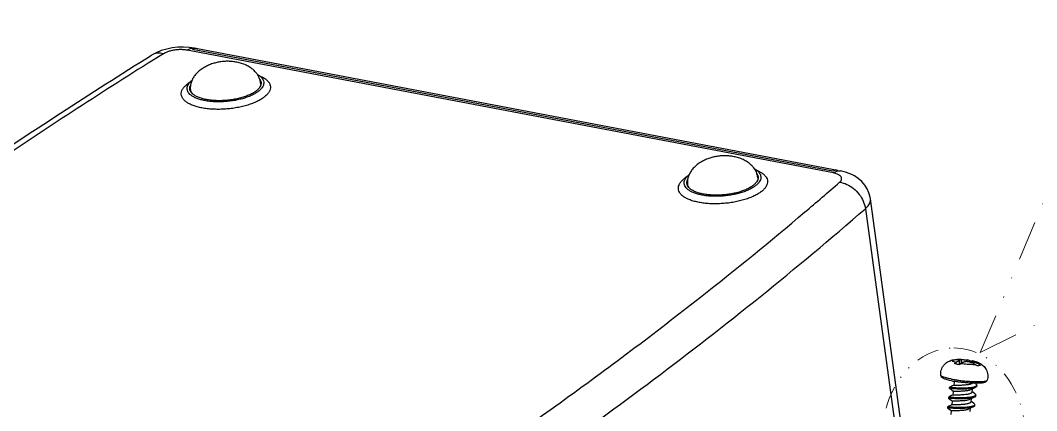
# Model space of a CAD drawing. Header units: millimetres. Extents: x -2947 to 97, y -3022 to 322.
# Drawn here: x -1333.1 to -1219.6, y -1985.8 to -1942.2 of the extents above; entities that cross this region are included whole.
import ezdxf

# ---------------------------------------------------------------- set-up
doc = ezdxf.new("R2010")
doc.units = ezdxf.units.MM
doc.linetypes.add('DIVIDE', pattern=[31.75, 12.7, -6.35, 0, -6.35, 0, -6.35])
doc.layers.get('0').update_dxf_attribs({"linetype": 'CONTINUOUS'})
doc.layers.add('hatch', color=56, linetype='CONTINUOUS', lineweight=9)

msp = doc.modelspace()

# ---------------------------------------------------------------- linework, layer by layer
at = {"color": 7}
for p, q in [((-1317.937989654641, -1945.818098040418), (-1318.452505627741, -1946.097686679018)), ((-1317.346911251741, -1945.578228917918), (-1317.937989654641, -1945.818098040418)), ((-1316.743306958141, -1945.401408713418), (-1317.346911251741, -1945.578228917918)), ((-1316.127681498341, -1945.278785100118), (-1316.743306958141, -1945.401408713418)), ((-1315.501394531841, -1945.206817309818), (-1316.127681498341, -1945.278785100118)), ((-1314.866492308741, -1945.185705796118), (-1315.501394531841, -1945.206817309818)), ((-1314.224937586341, -1945.219159030618), (-1314.866492308741, -1945.185705796118)), ((-1242.275102930341, -1959.255347282018), (-1314.452057698641, -1945.528279914118)), ((-1313.647309736441, -1945.301607271918), (-1314.224937586341, -1945.219159030618)), ((-1242.335906062141, -1959.035380988618), (-1313.850082766341, -1945.434364922818)), ((-1313.328541596141, -1945.362214539418), (-1313.647527083041, -1945.301547872518)), ((-1241.806136865441, -1958.964795463018), (-1313.311962414841, -1945.365367672418)), ((-1318.452164970541, -1946.097435886518), (-1318.452522977041, -1946.097658827118)), ((-1306.251936836641, -1949.217896459418), (-1306.231366055641, -1949.406518413818)), ((-1314.102714395741, -1949.922097702218), (-1314.089675485541, -1950.107296921618)), ((-1241.789557683941, -1958.967948596018), (-1241.470380236041, -1959.028651795518)), ((-1240.927224111341, -1959.159465901218), (-1241.470383562141, -1959.028669193018)), ((-1240.395391495441, -1959.349391847218), (-1240.927224111341, -1959.159465901218)), ((-1239.919035457241, -1959.586267604218), (-1240.395391495441, -1959.349391847218)), ((-1239.486569202641, -1959.874524260118), (-1239.919035457241, -1959.586267604218)), ((-1258.574059543041, -1960.482886647418), (-1258.561020632841, -1960.668085866818)), ((-1250.723281983941, -1959.778685404618), (-1250.702711202941, -1959.967307359018)), ((-1239.098486663641, -1960.216829230318), (-1239.486569202641, -1959.874524260118)), ((-1238.765655476041, -1960.607131870318), (-1239.098486663641, -1960.216829230318)), ((-1238.497254873741, -1961.034512977418), (-1238.765655476041, -1960.607131870318)), ((-1238.298318476541, -1961.486335621718), (-1238.497254873741, -1961.034512977418)), ((-1238.170303733141, -1961.948400054918), (-1238.298318476541, -1961.486335621718)), ((-1238.135549562741, -1962.153895966618), (-1238.170303733141, -1961.948400054918)), ((-1234.519748899541, -1988.504144449118), (-1238.135472397541, -1962.154157787718)), ((-1238.698719797341, -1963.247719406518), (-1235.085843652641, -1989.580407286118)), ((-1228.225874142341, -1980.263121302518), (-1228.218194078441, -1980.661795845518)), ((-1228.156682690241, -1980.666210185418), (-1228.148662693141, -1980.208828293318)), ((-1228.006312692741, -1980.110177855918), (-1227.969492669541, -1980.528912449318)), ((-1227.335651675841, -1980.157670306018), (-1227.377924720941, -1980.346040380318)), ((-1226.913489385941, -1980.442290965418), (-1226.859699031341, -1980.334909651018)), ((-1226.855375790641, -1980.464581428318), (-1226.818475981741, -1980.271317042218)), ((-1226.594828475441, -1980.378622804818), (-1226.648557825241, -1980.551109559318)), ((-1229.302378310641, -1983.217275443718), (-1229.313943517841, -1983.328100522318)), ((-1229.312943349941, -1983.329508229018), (-1229.313943517841, -1983.328100522318)), ((-1229.312943349941, -1983.329508229018), (-1229.162490796441, -1983.437096219918)), ((-1229.302378310641, -1983.217275443718), (-1229.301108941441, -1983.216104515418)), ((-1229.134673425041, -1983.143210479618), (-1229.301108941441, -1983.216104515418)), ((-1229.162490796441, -1983.437096219918), (-1228.998482142241, -1983.555091922318)), ((-1228.949863421841, -1983.061643307318), (-1229.134673425041, -1983.143210479618)), ((-1228.816095000141, -1983.002020477418), (-1228.949863421841, -1983.061643307318)), ((-1228.770648163441, -1982.553848901118), (-1228.817560524941, -1983.003392610018)), ((-1228.810020955241, -1983.000575753318), (-1228.811163239441, -1983.003517221818)), ((-1228.794495430641, -1982.537371475218), (-1228.769497383941, -1982.555494136918)), ((-1226.910359504941, -1983.457093639218), (-1226.766947162541, -1983.393229677618)), ((-1226.766947162541, -1983.393229677618), (-1226.805335541141, -1983.761091228918)), ((-1226.766947162541, -1983.393229677618), (-1226.598906445341, -1983.319054002718)), ((-1226.598906445341, -1983.319054002718), (-1226.431336659341, -1983.245659663318)), ((-1226.385816850741, -1982.809468196918), (-1226.448683595641, -1982.764514789318)), ((-1226.273605393841, -1983.097664686218), (-1226.262040186641, -1982.986839607718)), ((-1229.415460336741, -1984.300898434218), (-1229.427025544041, -1984.411723512718)), ((-1229.426025376041, -1984.413131219518), (-1229.427025544041, -1984.411723512718)), ((-1229.426025376041, -1984.413131219518), (-1229.275572822541, -1984.520719210418)), ((-1229.415460336741, -1984.300898434218), (-1229.414190967641, -1984.299727505818)), ((-1229.247755451141, -1984.226833470118), (-1229.414190967641, -1984.299727505818)), ((-1229.275572822541, -1984.520719210418), (-1229.111564168441, -1984.638714912818)), ((-1229.062945448041, -1984.145266297718), (-1229.247755451141, -1984.226833470118)), ((-1228.929177026341, -1984.085643467918), (-1229.062945448041, -1984.145266297718)), ((-1228.998482142241, -1983.555091922318), (-1228.882579410041, -1983.639117127318)), ((-1228.883730189541, -1983.637471891518), (-1228.930642551041, -1984.087015600518)), ((-1228.922628490141, -1984.084131085718), (-1228.924216742241, -1984.087492879818)), ((-1227.023441531141, -1984.540716629618), (-1226.880029188741, -1984.476852668018)), ((-1226.880029188741, -1984.476852668018), (-1226.918417567241, -1984.844714219418)), ((-1226.880029188741, -1984.476852668018), (-1226.711988471541, -1984.402676993218)), ((-1226.645082789241, -1983.788561121318), (-1226.796812198241, -1983.679415204918)), ((-1226.711988471541, -1984.402676993218), (-1226.544418685441, -1984.329282653818)), ((-1226.498898876941, -1983.893091187418), (-1226.645082789241, -1983.788561121318)), ((-1226.386687420041, -1984.181287676718), (-1226.375122212841, -1984.070462598118)), ((-1229.528542362941, -1985.384521424618), (-1229.540107570141, -1985.495346503218)), ((-1229.539107402241, -1985.496754209918), (-1229.540107570141, -1985.495346503218)), ((-1229.539107402241, -1985.496754209918), (-1229.388654848741, -1985.604342200818)), ((-1229.528542362941, -1985.384521424618), (-1229.527272993741, -1985.383350496318)), ((-1229.360837477341, -1985.310456460518), (-1229.527272993741, -1985.383350496318)), ((-1229.388654848741, -1985.604342200818), (-1229.224646194641, -1985.722337903218)), ((-1229.176027474141, -1985.228889288218), (-1229.360837477341, -1985.310456460518)), ((-1229.042259052441, -1985.169266458318), (-1229.176027474141, -1985.228889288218)), ((-1229.111564168441, -1984.638714912818), (-1228.995661436241, -1984.722740117718)), ((-1228.996812215741, -1984.721094881918), (-1229.043724577241, -1985.170638590918)), ((-1227.136523557241, -1985.624339620118), (-1226.993111214841, -1985.560475658518)), ((-1226.993111214841, -1985.560475658518), (-1227.031499593441, -1985.928337209818)), ((-1226.993111214841, -1985.560475658518), (-1226.825070497641, -1985.486299983618)), ((-1226.758164815341, -1984.872184111718), (-1226.909894224441, -1984.763038195418)), ((-1226.825070497641, -1985.486299983618), (-1226.657500711641, -1985.412905644218)), ((-1226.611980903041, -1984.976714177818), (-1226.758164815341, -1984.872184111718)), ((-1226.499769446241, -1985.264910667118), (-1226.488204238941, -1985.154085588618)), ((-1229.224646194641, -1985.722337903218), (-1229.108743462341, -1985.806363108218)), ((-1229.109894241841, -1985.804717872418), (-1229.156806603341, -1986.254261581318))]:
    msp.add_line(p, q, dxfattribs=at)
for centre, radius, start, end in [((-1312.082769910141, -1952.337733562118), 3.8372510203, 122.4130767224914, 126.0732643727962), ((-1308.228558516841, -1949.408186770118), 1.9858419691, 5.125856921494627, 5.498489986606718), ((-1312.123663682741, -1949.757570604318), 1.9859596144, 184.7527572932009, 185.1253832803993), ((-1256.554115057441, -1962.898522507318), 3.8372510203, 122.4130767224914, 126.0732643727962), ((-1256.595008830041, -1960.318359549418), 1.9859596144, 184.7527572931944, 185.1253832803993), ((-1252.699903665141, -1959.968975715318), 1.9858419702, 5.125856921703664, 5.498489986504222), ((-1497.782909564541, -1665.699058187318), 390.4174919992, 310.2585323835106, 311.0137111064017), ((-1228.619420291041, -1981.974113130618), 1.8296404307, 105.1904437278933, 108.2269958404996), ((-1228.809347982341, -1981.273904961318), 1.1041304901, 95.88624178350427, 105.1998062683947), ((-1228.481940372141, -1984.445158998018), 4.2922435076, 88.60915483870328, 95.89234979219668), ((-1228.437854879641, -1981.230194295118), 1.1044226151, 95.88722086090308, 103.9187119910906), ((-1228.110808850241, -1984.395945563918), 4.287022653399999, 90.48299312030464, 95.8953446548947), ((-1226.681084607541, -1971.143283268018), 9.642135107, 259.2789448254071, 261.1635548511016), ((-1228.110430132441, -1984.417017529918), 4.3080980049, 88.61514971619812, 90.4856673095023), ((-1227.571534377041, -1981.746235903618), 1.60598858, 69.64445479539935, 81.55398605129763), ((-1228.597220929841, -1984.920390336918), 4.7843539207, 63.2936350691022, 70.06870996259472), ((-1228.531933393641, -1991.042859695818), 10.8377378601, 80.97288650620044, 81.1239521603038), ((-1226.980924954441, -1981.850212676018), 1.5977935799, 75.32328414469958, 81.57088945790196), ((-1228.225776558641, -1984.876391021518), 4.7843539207, 63.2936350691022, 70.06870996259472), ((-1228.095981870741, -1986.108846564918), 5.9999881591, 71.73994021479507, 75.32628918049343), ((-1226.780688876341, -1971.069241120818), 11.6450941914, 259.2406944522022, 260.169855527301), ((-1226.722873095941, -1985.028614662818), 0.2791445677, 310.173783046921, 311.3592257593712)]:
    msp.add_arc(centre, radius, start, end, dxfattribs=at)
for centre, major_axis, ratio, start_param, end_param in [((-1313.870089890241, -1948.312993770118), (0.5350058779, 2.951994407600001), 0.5045504219, 6.2725802387, 6.6153918019), ((-1313.878852476341, -1948.311327246418), (0.5692617308999999, 2.945504872399999), 0.5201961893, 0.001536458, 0.3381167014000001), ((-1242.360270468841, -1961.913181140418), (0.5518568425, 2.94881523), 0.5123429961, 6.2734422538, 6.61825298), ((-1242.369033054841, -1961.911514616618), (0.5868599159000001, 2.9421275511), 0.5279367592, 0.0046949076, 0.3412931212)]:
    msp.add_ellipse(centre, major_axis=major_axis, ratio=ratio, start_param=start_param, end_param=end_param, dxfattribs=at)
for points, start_tangent, end_tangent in [([(-1317.110711005541, -1945.923812123718), (-1335.117601125841, -1957.604788370318), (-1351.087307032141, -1968.855336055618), (-1366.050514031141, -1980.320781491118), (-1380.558649759341, -1992.494815548718)], (-0.8489389444530727, -0.5284909352022065), (-0.75034111252771, -0.661050841350859)), ([(-1317.110711005541, -1945.923812123718), (-1317.811638228441, -1945.876017059118), (-1318.426084681341, -1946.081569060218), (-1318.452151657241, -1946.097457215618)], (-0.9719585163208545, 0.2351523815557975), (-0.848309130099883, -0.529501293472622)), ([(-1314.452057698641, -1945.528279914118), (-1314.830103533941, -1945.478343721118), (-1315.240995815041, -1945.465519663218), (-1315.664680331641, -1945.490718678818), (-1316.081800362941, -1945.552809403318), (-1316.473415023041, -1945.648937370418), (-1316.821969966541, -1945.774727414818), (-1317.110711005541, -1945.923812123718)], (-0.9824118656170905, 0.1867268761982263), (-0.8489882880273856, -0.5284116641334943)), ([(-1314.452057698641, -1945.528279914118), (-1313.944752541541, -1945.299895851018), (-1313.647914028641, -1945.303648577718)], (0.8077525518878967, 0.5895216831623675), (0.983475049140635, -0.1810437176977581)), ([(-1378.464645130741, -1989.631931796218), (-1374.251906614941, -1986.068062032418), (-1365.838546905541, -1979.232290318718), (-1357.063029203741, -1972.460917888918), (-1347.930860678241, -1965.757887021818), (-1338.447721217041, -1959.127080585718), (-1328.619464795741, -1952.572327831418), (-1318.452164970541, -1946.097435886518)], (0.7589582163184188, 0.6511393290861521), (0.8489389444515735, 0.5284909352046149)), ([(-1306.251853954641, -1949.217904347618), (-1306.273285267941, -1949.060985429418), (-1306.312079389841, -1948.887300816718), (-1306.366739583541, -1948.715357049618), (-1306.437527063341, -1948.545490468818), (-1306.524806554541, -1948.378059282218), (-1306.629017879241, -1948.213517012618), (-1306.750658720841, -1948.052421831318), (-1306.890416850941, -1947.895289862918), (-1307.049001835041, -1947.742849246618), (-1307.226502044841, -1947.596492167118), (-1307.422648213041, -1947.457740008018), (-1307.639886706641, -1947.326432632218), (-1307.880441311041, -1947.203388695018), (-1308.135648034441, -1947.094317439018), (-1308.393060397341, -1947.003519492218), (-1308.645674731241, -1946.930968720318), (-1308.893425871841, -1946.874231232818), (-1309.137345127541, -1946.831267666518), (-1309.378167666341, -1946.800663660218), (-1309.616887897341, -1946.781394159018), (-1309.854500559041, -1946.772805074818), (-1310.092021426241, -1946.774563293818), (-1310.329144913741, -1946.786537951718), (-1310.564410318441, -1946.808525654518), (-1310.798183811341, -1946.840470178618), (-1311.030825143741, -1946.882487368418), (-1311.262730484441, -1946.934884173318), (-1311.494049321041, -1946.998104487818), (-1311.724922926041, -1947.072786129818), (-1311.956913284141, -1947.160388146018), (-1312.191121700141, -1947.262830424318), (-1312.427861075241, -1947.382396514218), (-1312.667233493541, -1947.522133941718), (-1312.902158740141, -1947.681186513818)], (-0.0958190534523524, 0.9953987688336243), (-0.8077509619011276, -0.5895238617289408)), ([(-1312.902172171841, -1947.681196317618), (-1313.101987230841, -1947.837420218118), (-1313.286550162241, -1948.003327015918), (-1313.450774498541, -1948.173618469118), (-1313.595213519441, -1948.347201289418), (-1313.720477777941, -1948.523140515018), (-1313.827190415541, -1948.700630403218), (-1313.865221258041, -1948.772695150518)], (-0.8077488869206545, -0.5895267048051716), (-0.4523212684165905, -0.8918550723845253)), ([(-1306.601263474241, -1948.247039797318), (-1306.479810349541, -1948.319826934218), (-1306.220863578241, -1948.518983534118), (-1306.035748216441, -1948.736269139518), (-1306.003001471041, -1948.790241800918)], (0.8723657084682404, -0.4888538336647317), (0.4900662557116809, -0.8716851868723784)), ([(-1305.928784682741, -1950.836338441318), (-1306.313504312241, -1951.084007672018), (-1306.763619363941, -1951.313749969118), (-1307.271428244641, -1951.521634378218), (-1307.828242203541, -1951.704103939318), (-1308.424533999441, -1951.858036547618), (-1309.050100914441, -1951.980798373718), (-1309.694239325141, -1952.070288928518), (-1310.345927844741, -1952.124977003918), (-1310.994015901941, -1952.143926871818), (-1311.627414530441, -1952.126814294718), (-1312.235286104241, -1952.073932073418), (-1312.807229771941, -1951.986185037518), (-1313.333459418941, -1951.865074563118), (-1313.804971110041, -1951.712672884018), (-1314.213697149441, -1951.531587635218), (-1314.552644121441, -1951.324917235418), (-1314.816012549241, -1951.096197872518), (-1314.999296126041, -1950.849342998218), (-1315.099358819041, -1950.588576368018), (-1315.114488527841, -1950.318359771018), (-1315.044426378941, -1950.043316688218), (-1314.890371155041, -1949.768153183118), (-1314.654958783841, -1949.497577379418), (-1314.342217236241, -1949.236218904118)], (-0.8077525918690895, -0.5895216283808152), (0.8077525918690895, 0.5895216283808152)), ([(-1314.423804926041, -1949.545569772218), (-1314.417970676241, -1949.529188578618), (-1314.287832252141, -1949.282081424618)], (0.3266482760308516, 0.9451459695550062), (0.5659980881955136, 0.8244065527147534)), ([(-1314.287832252141, -1949.282081424618), (-1314.081252874341, -1949.038888206118), (-1313.932765007941, -1948.905416794918)], (0.565998088386989, 0.8244065525832958), (0.7712455558545199, 0.636537738531387)), ([(-1313.865221258041, -1948.772695150518), (-1313.915988354441, -1948.879031705318), (-1313.987463874141, -1949.057812262818), (-1314.042112934141, -1949.236394090518), (-1314.080410782941, -1949.414297281518), (-1314.102792172541, -1949.591156969918), (-1314.109620033841, -1949.766624760318), (-1314.102794607341, -1949.922119603718)], (-0.4523212683827743, -0.8918550724016756), (0.08285662371743217, -0.9965614782371169)), ([(-1306.200299820841, -1949.134857672218), (-1306.199672303741, -1949.142285782418), (-1306.224832657141, -1949.392027577218), (-1306.338441073641, -1949.644006847418), (-1306.537959729141, -1949.892594792518), (-1306.818931706541, -1950.132238368518)], (0.08980944790307699, -0.9959589665580327), (-0.8077525918832783, -0.5895216283613742)), ([(-1306.003001471041, -1948.790241800918), (-1305.927912613141, -1948.967636130518), (-1305.899365541441, -1949.208774577918), (-1305.950638779441, -1949.455192528718), (-1306.080777203641, -1949.702299682718), (-1306.287356581441, -1949.945492901218), (-1306.566528729941, -1950.180241954618)], (0.4900662556941658, -0.8716851868822254), (-0.807752591861736, -0.589521628390891)), ([(-1306.374051936041, -1948.395894042918), (-1306.057304769541, -1948.540969710318), (-1305.718357797541, -1948.747640110118), (-1305.454989369741, -1948.976359472918), (-1305.271705792941, -1949.223214347218), (-1305.171643099941, -1949.483980977518), (-1305.156513391141, -1949.754197574418), (-1305.226575540041, -1950.029240657218), (-1305.380630763941, -1950.304404162418), (-1305.616043135141, -1950.574979966118), (-1305.928784682741, -1950.836338441318)], (0.926983434641822, -0.3751022685877161), (-0.8077525918726698, -0.5895216283759095)), ([(-1306.250909289441, -1949.230786122818), (-1306.257522064241, -1949.405970820418), (-1306.343191379341, -1949.656188236318)], (0.08729436748145007, -0.996182560279999), (-0.4594739087774013, -0.8881912672126518)), ([(-1306.340855854841, -1948.765732912618), (-1306.263522054441, -1948.900360281918), (-1306.200299820841, -1949.134857672218)], (0.571741535420265, -0.8204337978626172), (0.08980944788654961, -0.995958966559523)), ([(-1306.566528729941, -1950.180241954618), (-1306.913093200141, -1950.402173912318), (-1307.320594151641, -1950.607154601718), (-1307.781440612941, -1950.791365620618), (-1308.287047886341, -1950.951375466018), (-1308.827997464841, -1951.084203457518), (-1309.394212481541, -1951.187375260718), (-1309.975145421741, -1951.258968980318), (-1310.559974604141, -1951.297650960618), (-1311.137805767541, -1951.302700629618), (-1311.697875010741, -1951.274023921518), (-1312.229749303241, -1951.212155029218), (-1312.723520833441, -1951.118246452918), (-1313.169991572041, -1950.994047531918), (-1313.560844613841, -1950.841871857018), (-1313.888799106241, -1950.664554173118), (-1314.147745877441, -1950.465397573218), (-1314.332861239241, -1950.248111967818), (-1314.440696842641, -1950.016744976818), (-1314.469243914241, -1949.775606529418), (-1314.423804926041, -1949.545569772218)], (-0.8077525918698093, -0.5895216283798291), (0.3266482761230754, 0.945145969523133)), ([(-1314.168309634941, -1949.849523435118), (-1314.168937151941, -1949.842095324918), (-1314.143776798641, -1949.592353530118), (-1314.096133165441, -1949.462279329518)], (-0.08980944770321192, 0.9959589665760552), (0.4155857160240976, 0.9095540185369629)), ([(-1306.818931706541, -1950.132238368518), (-1307.175080556041, -1950.357584334018), (-1307.598450500941, -1950.563598832518), (-1308.079584156341, -1950.745679840418), (-1308.607733791341, -1950.899759969018), (-1309.171101415841, -1951.022397322818), (-1309.757102328141, -1951.110852386018), (-1310.352646236041, -1951.163149218618), (-1310.944429672841, -1951.178119595818), (-1311.519233174441, -1951.155429104218), (-1312.064216580441, -1951.095584611718), (-1312.567205862141, -1950.999922945518), (-1313.016965070141, -1950.870581029118), (-1313.403447326841, -1950.710448147218), (-1313.718019257441, -1950.523101403818), (-1313.953653844641, -1950.312725815518), (-1314.105087401341, -1950.084020825418), (-1314.168309634941, -1949.849523435118)], (-0.8077525918708125, -0.5895216283784545), (-0.08980944785338699, 0.9959589665625135)), ([(-1314.101431567041, -1949.934965409518), (-1314.086464853641, -1950.029258617118), (-1313.972770266441, -1950.284591692918)], (0.08730551572829606, -0.9961815833086939), (0.5551270192194516, -0.8317655874899651)), ([(-1250.723199101941, -1959.778693292718), (-1250.744630415241, -1959.621774374618), (-1250.783424537041, -1959.448089761818), (-1250.838084730841, -1959.276145994818), (-1250.908872210641, -1959.106279414018), (-1250.996151701841, -1958.938848227318), (-1251.100363026541, -1958.774305957718), (-1251.222003868141, -1958.613210776518), (-1251.361761998241, -1958.456078808018), (-1251.520346982341, -1958.303638191718), (-1251.697847192141, -1958.157281112318), (-1251.893993360341, -1958.018528953218), (-1252.111231853941, -1957.887221577418), (-1252.351786458341, -1957.764177640118), (-1252.606993181741, -1957.655106384218), (-1252.864405544641, -1957.564308437318), (-1253.117019878541, -1957.491757665418), (-1253.364771019141, -1957.435020178018), (-1253.608690274841, -1957.392056611718), (-1253.849512813541, -1957.361452605418), (-1254.088233044641, -1957.342183104218), (-1254.325845706341, -1957.333594020018), (-1254.563366573541, -1957.335352239018), (-1254.800490060941, -1957.347326896818), (-1255.035755465741, -1957.369314599718), (-1255.269528958641, -1957.401259123818), (-1255.502170291041, -1957.443276313618), (-1255.734075631641, -1957.495673118418), (-1255.965394468341, -1957.558893433018), (-1256.196268073341, -1957.633575074918), (-1256.428258431341, -1957.721177091218), (-1256.662466847441, -1957.823619369518), (-1256.899206222441, -1957.943185459318), (-1257.138578640841, -1958.082922886918), (-1257.373503887441, -1958.241975458918)], (-0.0958190534523524, 0.9953987688336243), (-0.8077509619011276, -0.5895238617289408)), ([(-1257.373517319141, -1958.241985262818), (-1257.573332378141, -1958.398209163318), (-1257.757895309541, -1958.564115961018), (-1257.922119645841, -1958.734407414218), (-1258.066558666741, -1958.907990234618), (-1258.191822925241, -1959.083929460118), (-1258.298535562841, -1959.261419348418), (-1258.336566405341, -1959.333484095718)], (-0.8077488869206545, -0.5895267048051716), (-0.4523212684165905, -0.8918550723845253)), ([(-1258.759177399341, -1959.842870369718), (-1258.552598021641, -1959.599677151318), (-1258.404110155241, -1959.466205740118)], (0.565998088386989, 0.8244065525832958), (0.7712455558545199, 0.636537738531387)), ([(-1258.336566405341, -1959.333484095718), (-1258.387333501741, -1959.439820650518), (-1258.458809021441, -1959.618601207918), (-1258.513458081441, -1959.797183035618), (-1258.551755930241, -1959.975086226718), (-1258.574137319841, -1960.151945915118), (-1258.580965181141, -1960.327413705418), (-1258.574139754641, -1960.482908548918)], (-0.4523212683827743, -0.8918550724016756), (0.08285662371743217, -0.9965614782371169)), ([(-1251.072608621541, -1958.807828742518), (-1250.951155496841, -1958.880615879418), (-1250.692208725541, -1959.079772479318), (-1250.507093363741, -1959.297058084618), (-1250.474346618341, -1959.351030746018)], (0.8723657084682404, -0.4888538336647317), (0.4900662557116809, -0.8716851868723784)), ([(-1250.474346618341, -1959.351030746018), (-1250.399257760441, -1959.528425075618), (-1250.370710688741, -1959.769563523118), (-1250.421983926741, -1960.015981473918), (-1250.552122350941, -1960.263088627918), (-1250.758701728741, -1960.506281846418), (-1251.037873877141, -1960.741030899818)], (0.4900662556941658, -0.8716851868822254), (-0.807752591861736, -0.589521628390891)), ([(-1250.845397083341, -1958.956682988118), (-1250.528649916841, -1959.101758655418), (-1250.189702944841, -1959.308429055218), (-1249.926334517041, -1959.537148418118), (-1249.743050940241, -1959.784003292318), (-1249.642988247241, -1960.044769922618), (-1249.627858538441, -1960.314986519618), (-1249.697920687341, -1960.590029602418), (-1249.851975911241, -1960.865193107518), (-1250.087388282441, -1961.135768911218), (-1250.400129830041, -1961.397127386418)], (0.926983434641822, -0.3751022685877161), (-0.8077525918726698, -0.5895216283759095)), ([(-1250.812201002141, -1959.326521857718), (-1250.734867201741, -1959.461149227118), (-1250.671644968141, -1959.695646617418)], (0.571741535420265, -0.8204337978626172), (0.08980944788654961, -0.995958966559523)), ([(-1242.275102930341, -1959.255347282018), (-1241.767794033741, -1959.026962599418), (-1241.470958987941, -1959.030716069118)], (0.8077525918560269, 0.5895216283987136), (0.9834749272540253, -0.1810443798152534)), ([(-1241.575484852441, -1960.289576672518), (-1241.420756747141, -1960.115004540718), (-1241.351752711841, -1959.936047745818), (-1241.372487397241, -1959.761496585818), (-1241.482175218041, -1959.599214229618), (-1241.675911489041, -1959.456590244018), (-1241.944801805341, -1959.340128970618), (-1242.275102930341, -1959.255347282018)], (0.7544469738633746, 0.6563610009959431), (-0.9823698679112, 0.1869477002269121)), ([(-1250.400129830041, -1961.397127386418), (-1250.784849459541, -1961.644796617218), (-1251.234964511241, -1961.874538914318), (-1251.742773391941, -1962.082423323318), (-1252.299587350841, -1962.264892884418), (-1252.895879146741, -1962.418825492818), (-1253.521446061741, -1962.541587318818), (-1254.165584472441, -1962.631077873718), (-1254.817272992041, -1962.685765949118), (-1255.465361049241, -1962.704715817018), (-1256.098759677741, -1962.687603239818), (-1256.706631251441, -1962.634721018618), (-1257.278574919241, -1962.546973982718), (-1257.804804566141, -1962.425863508318), (-1258.276316257241, -1962.273461829218), (-1258.685042296741, -1962.092376580318), (-1259.023989268741, -1961.885706180518), (-1259.287357696541, -1961.656986817718), (-1259.470641273341, -1961.410131943418), (-1259.570703966341, -1961.149365313118), (-1259.585833675141, -1960.879148716218), (-1259.515771526241, -1960.604105633418), (-1259.361716302341, -1960.328942128218), (-1259.126303931141, -1960.058366324518), (-1258.813562383541, -1959.797007849318)], (-0.8077525918690895, -0.5895216283808152), (0.8077525918690895, 0.5895216283808152)), ([(-1251.037873877141, -1960.741030899818), (-1251.384438347341, -1960.962962857418), (-1251.791939298941, -1961.167943546918), (-1252.252785760241, -1961.352154565718), (-1252.758393033641, -1961.512164411218), (-1253.299342612141, -1961.644992402618), (-1253.865557628741, -1961.748164205918), (-1254.446490569041, -1961.819757925418), (-1255.031319751441, -1961.858439905818), (-1255.609150914841, -1961.863489574818), (-1256.169220157941, -1961.834812866718), (-1256.701094450541, -1961.772943974318), (-1257.194865980741, -1961.679035398118), (-1257.641336719341, -1961.554836477118), (-1258.032189761141, -1961.402660802218), (-1258.360144253441, -1961.225343118318), (-1258.619091024741, -1961.026186518318), (-1258.804206386541, -1960.808900913018), (-1258.912041989941, -1960.577533922018), (-1258.940589061541, -1960.336395474618), (-1258.895150073341, -1960.106358717318)], (-0.8077525918698093, -0.5895216283798291), (0.3266482761230754, 0.945145969523133)), ([(-1258.895150073341, -1960.106358717318), (-1258.889315823541, -1960.089977523718), (-1258.759177399341, -1959.842870369718)], (0.3266482760308516, 0.9451459695550062), (0.5659980881955136, 0.8244065527147534)), ([(-1258.639654782141, -1960.410312380218), (-1258.640282299241, -1960.402884270118), (-1258.615121945941, -1960.153142475318), (-1258.567478312741, -1960.023068274718)], (-0.0898094479522988, 0.9959589665535943), (0.4155857160240976, 0.9095540185369629)), ([(-1251.290276853741, -1960.693027313718), (-1251.646425703341, -1960.918373279218), (-1252.069795648241, -1961.124387777618), (-1252.550929303641, -1961.306468785618), (-1253.079078938641, -1961.460548914218), (-1253.642446563141, -1961.583186268018), (-1254.228447475441, -1961.671641331218), (-1254.823991383341, -1961.723938163818), (-1255.415774820141, -1961.738908541018), (-1255.990578321741, -1961.716218049318), (-1256.535561727741, -1961.656373556818), (-1257.038551009441, -1961.560711890618), (-1257.488310217441, -1961.431369974218), (-1257.874792474141, -1961.271237092318), (-1258.189364404741, -1961.083890348918), (-1258.424998991941, -1960.873514760718), (-1258.576432548641, -1960.644809770518), (-1258.639654782141, -1960.410312380218)], (-0.8077525918708125, -0.5895216283784545), (-0.08980944785338699, 0.9959589665625135)), ([(-1258.572776714341, -1960.495754354718), (-1258.557810000941, -1960.590047562218), (-1258.444115413741, -1960.845380638118)], (0.08730551572829606, -0.9961815833086939), (0.5551270192194516, -0.8317655874899651)), ([(-1250.671644968141, -1959.695646617418), (-1250.671017451041, -1959.703074727518), (-1250.696177804341, -1959.952816522418), (-1250.809786220941, -1960.204795792618), (-1251.009304876441, -1960.453383737618), (-1251.290276853741, -1960.693027313718)], (0.08980944790307699, -0.9959589665580327), (-0.8077525918832783, -0.5895216283613742)), ([(-1250.722254436741, -1959.791575067918), (-1250.728867211541, -1959.966759765518), (-1250.814536526641, -1960.216977181418)], (0.08729436748145007, -0.996182560279999), (-0.4594739087774013, -0.8881912672126518)), ([(-1241.575484852441, -1960.289576672518), (-1240.772128765341, -1960.527872213218), (-1240.019955826541, -1960.993328683818), (-1239.387803770341, -1961.643354858518), (-1238.933531291841, -1962.418464826818), (-1238.698719801341, -1963.247719409818)], (0.989836662420566, -0.1422089368785044), (0.1383645092038965, -0.9903813722969375)), ([(-1238.698719797341, -1963.247719406518), (-1238.309980828841, -1962.815277234218), (-1238.136752718941, -1962.380354672318), (-1238.136994691541, -1962.154375093718)], (0.7566568517072396, 0.6538122121561271), (-0.134569163538198, 0.9909042033540021)), ([(-1305.235973645041, -2006.527190234118), (-1288.686918993741, -1995.928016370218), (-1272.801866423441, -1984.936034961018), (-1257.100670614841, -1973.122016408118), (-1245.480434171341, -1963.640795729118)], (0.8510359088527024, 0.525107495512352), (0.763113408470115, 0.6462645942747623)), ([(-1286.501263897941, -1999.364202060618), (-1274.295038537041, -1991.018124738218), (-1262.352399980241, -1982.331864683518), (-1250.466208694441, -1973.091143433518), (-1238.698719797341, -1963.247719406518)], (0.8331824244851396, 0.5529982346527561), (0.7545293355913171, 0.6562663192120449)), ([(-1230.266944558741, -1981.873664759118), (-1230.271275950441, -1981.577676926218), (-1230.217390764641, -1981.283547254218), (-1230.105240479841, -1981.002089484918), (-1229.936950451941, -1980.744867325118), (-1229.725740183741, -1980.530350752918), (-1229.507701415341, -1980.377690036218), (-1229.300950689541, -1980.276382827218), (-1229.191699760041, -1980.236275302918)], (-0.1117771593521817, 0.9937332975437408), (0.949716950327166, 0.3131097479499279)), ([(-1228.574219080741, -1980.425472353718), (-1228.778475430141, -1980.368229206318), (-1228.920647876241, -1980.311994157818), (-1228.993837324941, -1980.259496083518), (-1228.994492167541, -1980.213282517618), (-1228.922580626941, -1980.175596030618)], (-0.9713480360763889, 0.237661508895619), (0.9563962850477491, 0.292072158801322)), ([(-1228.751195737141, -1980.558966243618), (-1228.664867714741, -1980.485148460618), (-1228.574219080741, -1980.425472353718)], (0.7228780171970531, 0.6909756669038767), (0.8720254604714676, 0.4894605155572051)), ([(-1228.474788781041, -1980.617110095518), (-1228.618192160441, -1980.588439698618), (-1228.751195737141, -1980.558966243618)], (-0.9823908752564426, 0.186837277364236), (-0.9737369849398531, 0.2276758313046078)), ([(-1228.225874142341, -1980.263121302518), (-1228.274115362041, -1980.281649562618), (-1228.326385298941, -1980.303161844418), (-1228.382616999141, -1980.327970888318), (-1228.442719477241, -1980.356396164918), (-1228.506619137941, -1980.388780992018), (-1228.574219080741, -1980.425472353718)], (-0.9375970199058447, -0.3477237815618583), (-0.8720254603942625, -0.489460515694754)), ([(-1228.148728346641, -1980.208938355418), (-1228.149340081141, -1980.204042025918), (-1228.155266054041, -1980.194750753118), (-1228.167230388241, -1980.186170080818), (-1228.185068813041, -1980.178417951018), (-1228.208232237241, -1980.171666705118), (-1228.235656967341, -1980.166062023418), (-1228.266268890241, -1980.161612551318), (-1228.299949797641, -1980.158185384318), (-1228.336927936941, -1980.155708216018), (-1228.377757063941, -1980.154177171318)], (0.0197938662996046, 0.9998040822365716), (-0.9997082002152131, 0.02415604318714611)), ([(-1228.225874142341, -1980.263121302518), (-1228.201147635741, -1980.253099440218), (-1228.181323975841, -1980.243268976318), (-1228.166030984541, -1980.233504716318), (-1228.155283102041, -1980.223705670018), (-1228.149477468541, -1980.213804679818), (-1228.148728346641, -1980.208938355418)], (0.9375970199568232, 0.347723781424401), (0.01979386678616319, 0.9998040822269388)), ([(-1227.985278801941, -1980.537480721318), (-1228.075806835341, -1980.597065552718), (-1228.162255458341, -1980.670974611218)], (-0.8720254604133179, -0.489460515660805), (-0.7228780172717113, -0.6909756668257714)), ([(-1228.006312692741, -1980.110177855918), (-1227.962802414541, -1980.111391985118), (-1227.918029674541, -1980.112946935418), (-1227.871485164741, -1980.114851611518), (-1227.822610230541, -1980.117138837018), (-1227.770852316941, -1980.119861773718), (-1227.717196133841, -1980.123001161018), (-1227.663291569041, -1980.126481013418), (-1227.610468074341, -1980.130221759018), (-1227.559451627841, -1980.134171995818), (-1227.511446498341, -1980.138231856518), (-1227.467750382941, -1980.142268539018), (-1227.428911466541, -1980.146192700818), (-1227.394250713741, -1980.150038394918), (-1227.388645251941, -1980.150697842418)], (0.99970820021902, -0.02415604302960321), (0.993029100873136, -0.11786943971654)), ([(-1227.636933863641, -1980.375129670118), (-1227.685175083341, -1980.393657930218), (-1227.737445020241, -1980.415170212018), (-1227.793676720341, -1980.439979255918), (-1227.853779198541, -1980.468404532518), (-1227.917678859241, -1980.500789359618), (-1227.985278801941, -1980.537480721318)], (-0.9375970199058447, -0.3477237815618583), (-0.8720254603942625, -0.489460515694754)), ([(-1227.985278801941, -1980.537480721318), (-1227.661813450241, -1980.580603007318), (-1227.330451601841, -1980.614427690218), (-1227.007273001041, -1980.637313385318), (-1226.707960289941, -1980.648149536018), (-1226.447037988941, -1980.646410304618)], (0.9889482277321678, -0.1482612655598363), (0.9994252011677265, 0.03390084469227195)), ([(-1226.966272846641, -1980.422622120218), (-1227.008422659341, -1980.408371156118), (-1227.052017012141, -1980.395524159418), (-1227.097545861841, -1980.383886790918), (-1227.145563314141, -1980.373382635018), (-1227.196632492341, -1980.364059803018), (-1227.249805866341, -1980.356293836418), (-1227.303463659841, -1980.350449266218), (-1227.356287214641, -1980.346709096318), (-1227.407550558141, -1980.345124781718), (-1227.456038616741, -1980.345692650418), (-1227.500423540741, -1980.348256564918), (-1227.540119927541, -1980.352549223018), (-1227.575796244641, -1980.358435304218), (-1227.607965749541, -1980.365915956018), (-1227.636933863641, -1980.375129670118)], (-0.9402719248139167, 0.3404243049588735), (-0.937597019933691, -0.347723781486774)), ([(-1227.388645251941, -1980.150697842418), (-1227.363259454441, -1980.153848432018), (-1227.335651675841, -1980.157670306018)], (0.9930291009125697, -0.1178694393843186), (0.9891988751504689, -0.1465796213702535)), ([(-1227.012895442741, -1980.240526298518), (-1226.931867023941, -1980.280399976118), (-1226.859699031341, -1980.334909651018)], (0.9378306366197908, -0.3470932108487834), (0.7436584333670704, -0.6685597463817534)), ([(-1226.818348515041, -1980.271385917918), (-1226.817661919141, -1980.275252971518), (-1226.811489174841, -1980.282179526518), (-1226.799524900741, -1980.290760774518), (-1226.781933372941, -1980.300878826518), (-1226.759252877841, -1980.312257801918), (-1226.732516956341, -1980.324463080518), (-1226.702762503841, -1980.337129372518), (-1226.670097160741, -1980.350288314818), (-1226.634297267041, -1980.364056172018), (-1226.594828475441, -1980.378622804818)], (-0.1089211937300592, -0.994050387835757), (0.9402719248336001, -0.3404243049045069)), ([(-1226.746711397041, -1980.269678673618), (-1226.770077438141, -1980.266663700918), (-1226.788722710841, -1980.265202118418), (-1226.803000042041, -1980.265233686118), (-1226.812890442641, -1980.266815802118), (-1226.818007340741, -1980.270116897018), (-1226.818348515041, -1980.271385917918)], (-0.9891988753862763, 0.1465796197788983), (-0.1089211949716599, -0.9940503876997109)), ([(-1226.197176643941, -1980.810130466718), (-1226.315357734941, -1980.722607569418), (-1226.447037988941, -1980.646410304618)], (-0.7704167326762087, 0.6375406324404078), (-0.8935622497421903, 0.4489393119739856)), ([(-1226.075593617741, -1980.602410989218), (-1226.003682077141, -1980.564724502218), (-1226.004336919741, -1980.518510936318), (-1226.077526368441, -1980.466012862018), (-1226.216029774841, -1980.411070578918)], (0.9563962850904815, 0.2920721586613936), (-0.9425795422352581, 0.3339817458478399)), ([(-1226.216002302541, -1980.410993045218), (-1226.036172362041, -1980.477847720318), (-1225.873983708341, -1980.554310459318), (-1225.707468243341, -1980.654436710418), (-1225.526501590741, -1980.797092580518), (-1225.350772111341, -1980.985528398318), (-1225.193232391241, -1981.228872189418), (-1225.081748255341, -1981.505633526118), (-1225.025872421041, -1981.802429204118), (-1225.030192191841, -1982.109082527318), (-1225.097391641741, -1982.413136072818)], (0.9496441361858832, -0.3133305197515361), (-0.314537643985997, -0.9492450002584887)), ([(-1225.825732272741, -1980.766131151318), (-1225.923751939341, -1980.785596587018), (-1226.048259325541, -1980.800345066718), (-1226.197176643941, -1980.810130466718)], (-0.9682914653584287, -0.2498232137212774), (-0.9989812689798251, -0.0451267573337423)), ([(-1226.075593617741, -1980.602410989218), (-1225.944058951941, -1980.678512302918), (-1225.825732272741, -1980.766131151318)], (0.8935622497072058, -0.4489393120436185), (0.7704167326170438, -0.6375406325119038)), ([(-1228.954636932541, -1982.509615615318), (-1229.291419199041, -1982.439322188718), (-1229.549304773241, -1982.374431281118), (-1229.743986177441, -1982.315171551418), (-1229.891354813441, -1982.260055799518), (-1230.005296861541, -1982.206059910018), (-1230.097736649341, -1982.147539456618), (-1230.175910352841, -1982.075559346018), (-1230.236334553141, -1981.982715691318), (-1230.266944558741, -1981.873664759118)], (-0.9823908752373918, 0.1868372774644061), (-0.1117771593427695, 0.9937332975447994)), ([(-1229.060694933741, -1982.296058558418), (-1229.460943944941, -1982.211754735718), (-1229.792792415441, -1982.124410291118), (-1230.043487594341, -1982.037381822518), (-1230.203395406641, -1981.954013785218), (-1230.266370684741, -1981.877509966018), (-1230.266340485041, -1981.873694640018)], (-0.9823908752291798, 0.186837277507584), (0.04940517566219638, 0.9987788186669696)), ([(-1229.060694933741, -1982.296058558418), (-1228.607426726641, -1982.374082010318), (-1228.118558166641, -1982.442826694218), (-1227.612876198541, -1982.499650790318), (-1227.109813896541, -1982.542370580418), (-1226.628703662941, -1982.569344367018), (-1226.188034294241, -1982.579535562718), (-1225.804740467041, -1982.572552525418), (-1225.493551948141, -1982.548663609418), (-1225.266427537941, -1982.508786852318), (-1225.132095500041, -1982.454454695518), (-1225.100625726941, -1982.411794342018)], (0.9823908752325978, -0.1868372774896126), (0.3832023434113033, 0.9236644217485511)), ([(-1226.753486320641, -1983.335530939118), (-1226.814838635241, -1983.346185436918), (-1227.076565645641, -1983.380500351618), (-1227.369332164941, -1983.403620262918), (-1227.680469404941, -1983.416117520518), (-1227.996503242241, -1983.419030149818), (-1228.303744897041, -1983.413816346518), (-1228.588891020741, -1983.402290552418), (-1228.839606887241, -1983.386543914118), (-1229.045067122541, -1983.368852611418), (-1229.196430266641, -1983.351578074118), (-1229.287226364941, -1983.337063461918), (-1229.312402693941, -1983.328639078718)], (-0.9834295797239344, -0.1812905450485648), (-0.8491217432485892, 0.5281971839592453)), ([(-1226.312067270441, -1983.070778160318), (-1226.423971476441, -1983.136653127018), (-1226.594458445241, -1983.192505278818), (-1226.816228577941, -1983.237472132718), (-1227.079736835241, -1983.271167819818), (-1227.373610668541, -1983.293699980818), (-1227.685147968341, -1983.305665052718), (-1228.000873227741, -1983.308122154318), (-1228.307127569841, -1983.302546711818), (-1228.590666802841, -1983.290765857618), (-1228.839241319041, -1983.274878428818), (-1229.042132445841, -1983.257163069618), (-1229.190621763541, -1983.239978460118), (-1229.278372843541, -1983.225660041818), (-1229.301584772141, -1983.216571008418)], (-0.7448464633741058, -0.6672358998128675), (-0.6638729595674043, 0.7478453674090759)), ([(-1228.316635455741, -1983.000364385518), (-1228.502603949141, -1983.000389824018), (-1228.653408082441, -1982.999050715418), (-1228.757264478141, -1982.998466243418), (-1228.810020955241, -1983.000575753318)], (-0.9999770392076591, -0.006776507764600385), (-0.4357844808319172, -0.9000510464779519)), ([(-1225.097391641741, -1982.413136072818), (-1225.150462848441, -1982.514328701318), (-1225.230161414941, -1982.593402396318), (-1225.322344861941, -1982.647489592818), (-1225.425555416241, -1982.685390831618), (-1225.548989758541, -1982.714478935218), (-1225.705386961941, -1982.737760895618), (-1225.909010716241, -1982.755321844818), (-1226.175501927441, -1982.765316207518), (-1226.519374776741, -1982.764307406418), (-1226.908317571141, -1982.749948123418), (-1227.319908100641, -1982.722864047018), (-1227.742535380541, -1982.684016620518), (-1228.163913153141, -1982.634591177918), (-1228.571787145741, -1982.575971462518), (-1228.768831570541, -1982.543364501418)], (-0.3145376439864047, -0.9492450002583536), (-0.9852915072408502, 0.1708819644054146)), ([(-1228.764892054641, -1982.555442896818), (-1228.763098323541, -1982.551030544218), (-1228.723647827141, -1982.545694611718)], (0.2678682894885937, 0.9634555410014803), (0.9721565434231959, -0.2343323602908142)), ([(-1226.739728721841, -1982.759848741618), (-1226.769340806041, -1982.782208454718), (-1226.878698205241, -1982.837444596618), (-1227.029497016441, -1982.884554410118), (-1227.214647891841, -1982.923098080418), (-1227.425410138441, -1982.953049293218), (-1227.651789033541, -1982.974793861218), (-1227.883067343441, -1982.989116880918), (-1228.108247160241, -1982.997158495018), (-1228.316635455741, -1983.000364385518)], (-0.7520053682293015, -0.6591569814196864), (-0.9999770392072257, -0.006776507828556932)), ([(-1226.431352599441, -1983.245622130218), (-1226.595459213941, -1983.300593934618), (-1226.753486320641, -1983.335530939118)], (-0.920431649654157, -0.39090354093424), (-0.9834295797108371, -0.181290545119612)), ([(-1226.273672749041, -1983.097658817918), (-1226.274254313741, -1983.102629755918), (-1226.319278960541, -1983.177708449818), (-1226.427879030341, -1983.244138603418), (-1226.431352599441, -1983.245622130218)], (-0.0867958859068628, -0.9962261159945782), (-0.920431649694251, -0.3909035408398341)), ([(-1226.385981514041, -1982.809701054818), (-1226.361248979041, -1982.827865362718), (-1226.280172969541, -1982.914546987618), (-1226.262265436541, -1982.986822537418)], (0.8164836328568779, -0.5773685800914656), (-0.0755668753005021, -0.9971407359833006)), ([(-1226.262265436541, -1982.986822537418), (-1226.263480372141, -1982.996181712318), (-1226.312067270441, -1983.070778160318)], (-0.07556687471690114, -0.997140736027528), (-0.7448464633708396, -0.6672358998165135)), ([(-1226.866661597541, -1984.419177887118), (-1226.939053090041, -1984.431626191218), (-1227.202459742041, -1984.465423236018), (-1227.496351821641, -1984.488040865718), (-1227.808011198041, -1984.500073449318), (-1228.123940858741, -1984.502579382418), (-1228.430456590741, -1984.497034689518), (-1228.714286868241, -1984.485268318018), (-1228.963154649441, -1984.469381960818), (-1229.166315576341, -1984.451657922718), (-1229.315028986141, -1984.434459068518), (-1229.402941082941, -1984.420125240218), (-1229.425199312541, -1984.411865557118)], (-0.9833899980825516, -0.1815051284983406), (-0.8374193548459417, 0.546560906148077)), ([(-1226.427406737441, -1984.156345736718), (-1226.541005905441, -1984.221959295218), (-1226.713019345041, -1984.277520087918), (-1226.936080620541, -1984.322178389118), (-1227.200588159841, -1984.355561839918), (-1227.495125660641, -1984.377791752218), (-1227.806961954641, -1984.389477797218), (-1228.122608443541, -1984.391691310718), (-1228.428409699241, -1984.385918384618), (-1228.711141368541, -1984.373994798018), (-1228.958589203041, -1984.358025637818), (-1229.160083861841, -1984.340293126618), (-1229.306968070041, -1984.323156695618), (-1229.392975678841, -1984.308949676718), (-1229.414429858441, -1984.299965055518)], (-0.7546135133895339, -0.6561695249018379), (-0.6713249766327933, 0.7411631235760313)), ([(-1228.429717481841, -1984.083987375918), (-1228.615082869241, -1984.084016323718), (-1228.765235160541, -1984.082686557518), (-1228.868937506241, -1984.082081200418), (-1228.922628490141, -1984.084131085718)], (-0.9999770392068819, -0.00677650787930929), (-0.5047021714933461, -0.8632935295077226)), ([(-1228.877678926741, -1983.638881898918), (-1228.876190619841, -1983.634655034818), (-1228.823434142741, -1983.632545524918), (-1228.719577747141, -1983.633129996918), (-1228.568773613741, -1983.634469105518), (-1228.382805120441, -1983.634443667018)], (0.2285597177169639, 0.9735298944753273), (0.9999770392064884, 0.006776507937354909)), ([(-1228.495887146541, -1984.718066657418), (-1228.285938642541, -1984.714822377718), (-1228.059062483241, -1984.706663338718), (-1227.824574121041, -1984.691991990618), (-1227.596668703141, -1984.669810707418), (-1227.382774017641, -1984.638871993518), (-1227.197122416741, -1984.599271531318), (-1227.048417874241, -1984.551352254118), (-1227.023423587041, -1984.540756847918)], (0.9999770392069018, 0.006776507876364878), (0.9132266835150038, 0.4074518677294129)), ([(-1226.806301436841, -1983.760878239518), (-1226.815052098441, -1983.794750235318), (-1226.874687612441, -1983.860402724018), (-1226.982248209641, -1983.917272972718), (-1227.130952752141, -1983.965192249818), (-1227.316604352941, -1984.004792712018), (-1227.530499038541, -1984.035731425918), (-1227.758404456341, -1984.057912709118), (-1227.992892818541, -1984.072584057218), (-1228.219768977841, -1984.080743096218), (-1228.429717481841, -1984.083987375918)], (-0.09982934583850478, -0.9950045737128329), (-0.9999770392072235, -0.006776507828893948)), ([(-1228.382805120441, -1983.634443667018), (-1228.172685386041, -1983.631195160318), (-1227.942765311841, -1983.622885329018), (-1227.706010710441, -1983.607936806718), (-1227.477960211141, -1983.585517380018), (-1227.265723426641, -1983.554551105618), (-1227.081431207741, -1983.514966956818), (-1226.932497418941, -1983.466572845418), (-1226.910340756541, -1983.457135710718)], (0.999977039207113, 0.00677650784519096), (0.9134090204690614, 0.4070429477656504)), ([(-1226.544405279541, -1984.329314299518), (-1226.547387547441, -1984.330571365818), (-1226.717513577641, -1984.386545445218), (-1226.866661597541, -1984.419177887118)], (-0.920786051634831, -0.390068003192698), (-0.9833899980561852, -0.1815051286411931)), ([(-1226.386879255141, -1984.181272818418), (-1226.387972308341, -1984.189854338918), (-1226.435967480341, -1984.264571862618), (-1226.544405279541, -1984.329314299518)], (-0.0772219898485212, -0.9970139238164304), (-0.9207860515763264, -0.3900680033308023)), ([(-1226.499075164341, -1983.893339951418), (-1226.471251963641, -1983.913932485418), (-1226.391918023441, -1984.000503557318), (-1226.375452139241, -1984.070438916618)], (0.8159014294938962, -0.5781910215057103), (-0.07159411128391946, -0.9974338490493823)), ([(-1226.375452139241, -1984.070438916618), (-1226.377030600141, -1984.081969300318), (-1226.427406737441, -1984.156345736718)], (-0.07159411148816822, -0.9974338490347215), (-0.7546135133814934, -0.6561695249110846)), ([(-1226.979833606641, -1985.502819433218), (-1227.063355543241, -1985.517043228918), (-1227.328417914341, -1985.550322622818), (-1227.623408822441, -1985.572439220318), (-1227.935561966641, -1985.584009354518), (-1228.251358688641, -1985.586111693818), (-1228.557120602941, -1985.580239955518), (-1228.839609229941, -1985.568237424018), (-1229.086606342641, -1985.552216144918), (-1229.287449589741, -1985.534464337718), (-1229.433499910341, -1985.517346084818), (-1229.518520253241, -1985.503197694418), (-1229.537937140941, -1985.495087890818)], (-0.9833450192241168, -0.1817486538247849), (-0.8183454492947935, 0.5747266529564318)), ([(-1226.542794666341, -1985.241906596218), (-1226.658085110241, -1985.307257757718), (-1226.831619374141, -1985.362526540118), (-1227.055964432641, -1985.406876003118), (-1227.321462503041, -1985.439947310618), (-1227.616653912641, -1985.461875441518), (-1227.928778861541, -1985.473283280718), (-1228.244336112741, -1985.475254345318), (-1228.549674145341, -1985.469285342718), (-1228.831588888441, -1985.457220637518), (-1229.077901862841, -1985.441171495118), (-1229.277993417741, -1985.423423640518), (-1229.423267713241, -1985.406337176618), (-1229.507529090841, -1985.392243247318), (-1229.527245851441, -1985.383350299718)], (-0.7640046870186767, -0.6452106928852729), (-0.6703121918749634, 0.7420792177549391)), ([(-1229.034572014341, -1985.167604172718), (-1229.037982161041, -1985.171926674418)], (-0.6959960570574895, -0.7180456033988566), (-0.5281643610179424, -0.849142159918178)), ([(-1228.542799508041, -1985.167610366418), (-1228.727133709841, -1985.167645267718), (-1228.875812506141, -1985.166335270818), (-1228.979090528341, -1985.165690450018), (-1229.034572014341, -1985.167604172718)], (-0.9999770392072519, -0.006776507824699044), (-0.695996056729142, -0.7180456037171212)), ([(-1228.990823415941, -1984.722872259918), (-1228.988798154741, -1984.718210367218), (-1228.935107170841, -1984.716160481918), (-1228.831404825241, -1984.716765839018), (-1228.681252533841, -1984.718095605218), (-1228.495887146541, -1984.718066657418)], (0.2863041251881475, 0.9581387936516553), (0.9999770392068253, 0.006776507887638211)), ([(-1228.608969172741, -1985.801689647918), (-1228.398079140841, -1985.798422092018), (-1228.169971565341, -1985.790181689218), (-1227.937328684441, -1985.775589287118), (-1227.709376173041, -1985.753389281018), (-1227.493903578641, -1985.722152297918), (-1227.306004096141, -1985.681795140218), (-1227.157849289141, -1985.633485614918), (-1227.136503212141, -1985.624385308718)], (0.9999770392069376, 0.006776507871090612), (0.9135214079728743, 0.4067906552211557)), ([(-1226.919371298841, -1984.844497056718), (-1226.927137050941, -1984.876242020318), (-1226.985313894141, -1984.942228842918), (-1227.091679624541, -1984.999406333418), (-1227.239834431441, -1985.047715858718), (-1227.427733914041, -1985.088073016418), (-1227.643206508341, -1985.119309999518), (-1227.871159019741, -1985.141510005618), (-1228.103801900741, -1985.156102407818), (-1228.331909476241, -1985.164342810518), (-1228.542799508041, -1985.167610366418)], (-0.09485825798598747, -0.9954907889538024), (-0.9999770392072038, -0.00677650783179186)), ([(-1226.657460390841, -1985.413000782218), (-1226.667019455741, -1985.416983056318), (-1226.839676004741, -1985.472474059618), (-1226.979833606641, -1985.502819433218)], (-0.9207235841870123, -0.3902154296306357), (-0.9833450192216049, -0.1817486538383752)), ([(-1226.500133827341, -1985.264884885818), (-1226.501827687041, -1985.277064149118), (-1226.552789309741, -1985.351416951418), (-1226.657460390841, -1985.413000782218)], (-0.07057740823479888, -0.9975063054672177), (-0.9207235842394149, -0.3902154295069902)), ([(-1226.612165137941, -1984.976973610118), (-1226.581301558741, -1984.999997386718), (-1226.503712477041, -1985.086456213618), (-1226.488651342841, -1985.154054773818)], (0.8153267390264725, -0.5790011300752863), (-0.06875772655695668, -0.997633387091029)), ([(-1226.488651342841, -1985.154054773818), (-1226.490630854041, -1985.167751454218), (-1226.538420538841, -1985.238135410818)], (-0.06875772630489917, -0.9976333871084009), (-0.7504907521570668, -0.6608809506459692)), ([(-1229.104875119341, -1985.807277675818), (-1229.100741679041, -1985.801683454218), (-1229.045260193041, -1985.799769731518), (-1228.941982170741, -1985.800414552318), (-1228.793303374541, -1985.801724549218), (-1228.608969172741, -1985.801689647918)], (0.4560240992342081, 0.8899674268857424), (0.9999770392065372, 0.006776507930164113))]:
    msp.add_spline(points, degree=3, dxfattribs=dict(at, start_tangent=start_tangent, end_tangent=end_tangent))
at = {"layer": 'hatch', "color": 4, "linetype": 'DIVIDE', "ltscale": 0.35}
for q in [(-1210.229254888118, -1942.190304282198), (-1208.972465997457, -1970.93907930243)]:
    msp.add_line((-1225.86741301624, -1979.308606167632), q, dxfattribs=at)
at = {"layer": 'hatch', "color": 4, "linetype": 'DIVIDE', "ltscale": 0.2}
msp.add_ellipse((-1228.813502520801, -1988.818693412789), major_axis=(0, 10), ratio=0.8, dxfattribs=at)

doc.saveas('drawing.dxf')
